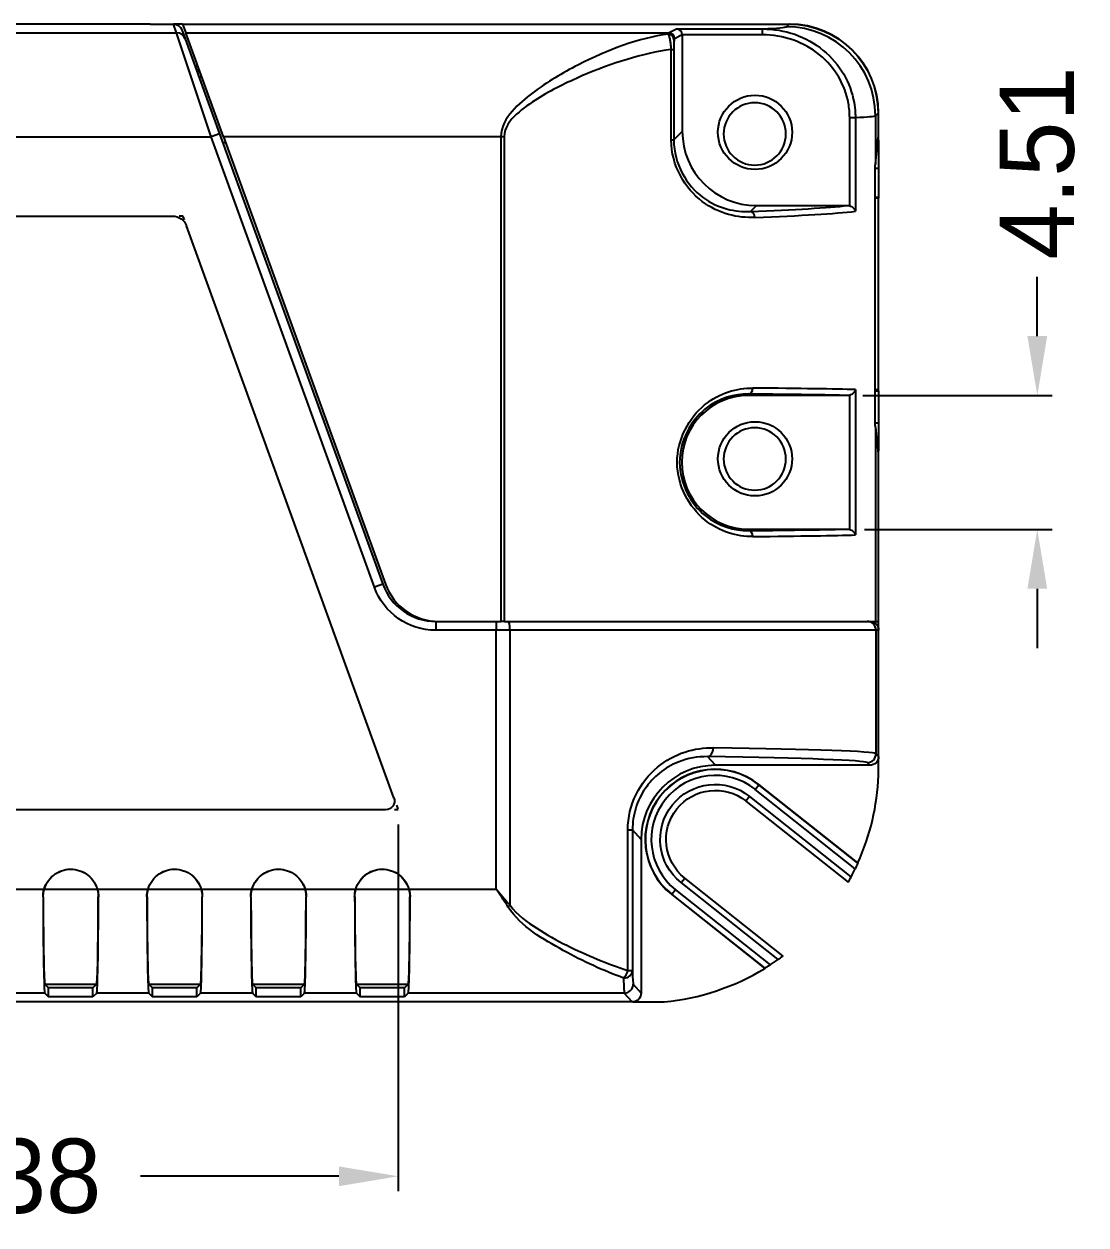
# Model space of a CAD drawing. Header units: millimetres. Extents: x 1807 to 2011, y 500 to 752.
# Drawn here: x 1914.69 to 1950.47, y 571.21 to 611.67 of the extents above; entities that cross this region are included whole.
import ezdxf

# ---------------------------------------------------------------- set-up
doc = ezdxf.new("R2010")
doc.units = ezdxf.units.MM
doc.linetypes.add('DIVIDE', pattern=[31.75, 12.7, -6.35, 0, -6.35, 0, -6.35])
doc.layers.get('Defpoints').update_dxf_attribs({"linetype": 'CONTINUOUS'})
for name, color, linetype in [('11', 7, 'CONTINUOUS'), ('12', 7, 'CONTINUOUS'), ('13', 7, 'CONTINUOUS')]:
    doc.layers.add(name, color=color, linetype=linetype)
doc.layers.add('dim', color=7, linetype='CONTINUOUS', lineweight=9)
doc.dimstyles.get("Standard").update_dxf_attribs({"dimtxt": 1, "dimasz": 0.5, "dimexe": 0.2, "dimexo": 0.2, "dimgap": 0.09, "dimtad": 0, "dimzin": 0, "dimdsep": 46, "dimtxsty": 'Standard', "dimcen": 0.5, "dimadec": 0, "dimazin": 0, "dimtfac": 1, "dimtofl": 0, "dimtmove": 0, "dimatfit": 3, "dimfxl": 0, "dimtolj": 1, "dimtzin": 0, "dimarcsym": 0})

# ---------------------------------------------------------------- blocks, each defined once
blk = doc.blocks.new('*D64')
at = {"layer": 'Defpoints', "color": 0}
for p in [(1898.917, 585.193), (1927.296, 585.193), (1927.296, 572.847)]:
    blk.add_point(p, dxfattribs=at)
at = {"layer": 'dim', "color": 0, "lineweight": -2}
for p, q in [((1898.917, 584.693), (1898.917, 572.347)), ((1927.296, 584.693), (1927.296, 572.347)), ((1900.917, 572.847), (1907.607, 572.847)), ((1925.296, 572.847), (1918.606, 572.847))]:
    blk.add_line(p, q, dxfattribs=at)
at = {"layer": 'dim', "color": 0}
for points in [[(1900.917, 573.18), (1900.917, 572.514), (1898.917, 572.847)], [(1925.296, 573.18), (1925.296, 572.514), (1927.296, 572.847)]]:
    blk.add_solid(points, dxfattribs=at)
at = {"layer": 'dim', "color": 0, "insert": (1913.106, 572.847), "char_height": 2.5, "attachment_point": 5}
blk.add_mtext('\\A1;28.38', dxfattribs=at)
blk = doc.blocks.new('*D67')
at = {"layer": 'Defpoints', "color": 0}
for p in [(1942.447, 599.151), (1948.83, 599.151), (1942.508, 594.642)]:
    blk.add_point(p, dxfattribs=at)
at = {"layer": 'dim', "color": 0, "lineweight": -2}
for p, q in [((1948.83, 601.151), (1948.83, 603.151)), ((1942.947, 599.151), (1949.33, 599.151)), ((1943.008, 594.642), (1949.33, 594.642)), ((1948.83, 592.642), (1948.83, 590.642))]:
    blk.add_line(p, q, dxfattribs=at)
at = {"layer": 'dim', "color": 0}
for points in [[(1948.497, 601.151), (1949.163, 601.151), (1948.83, 599.151)], [(1948.497, 592.642), (1949.163, 592.642), (1948.83, 594.642)]]:
    blk.add_solid(points, dxfattribs=at)
at = {"layer": 'dim', "color": 0, "insert": (1948.83, 606.984), "char_height": 2.5, "attachment_point": 5, "rotation": 90}
blk.add_mtext('\\A1;4.51', dxfattribs=at)

msp = doc.modelspace()

# ---------------------------------------------------------------- linework, layer by layer
at = {"layer": '11', "color": 7, "linetype": 'Continuous'}
for p, q in [((1918.931, 611.666), (1883.78, 611.666)), ((1913.984, 611.367), (1919.829, 611.367)), ((1918.931, 611.665), (1918.931, 611.666)), ((1918.931, 611.665), (1919.721, 611.665)), ((1919.829, 611.367), (1919.721, 611.665)), ((1920.989, 607.867), (1919.829, 611.367)), ((1920.003, 611.467), (1920.111, 611.169)), ((1920.111, 611.169), (1921.271, 607.97)), ((1920.511, 610.065), (1920.605, 610.065)), ((1920.675, 609.871), (1920.582, 609.871)), ((1914.007, 607.867), (1920.989, 607.867)), ((1921.271, 607.97), (1920.989, 607.867)), ((1926.492, 592.691), (1920.989, 607.867)), ((1921.271, 607.97), (1926.774, 592.793)), ((1921.477, 607.661), (1921.383, 607.661)), ((1892.093, 605.193), (1919.693, 605.193)), ((1927.15, 585.595), (1920.164, 604.863)), ((1926.774, 592.793), (1926.492, 592.691)), ((1928.56, 591.541), (1928.56, 591.241)), ((1928.56, 591.541), (1928.654, 591.541)), ((1930.599, 591.541), (1930.599, 591.241)), ((1930.599, 591.241), (1928.56, 591.241)), ((1930.599, 582.518), (1930.599, 591.241)), ((1931.062, 591.241), (1930.599, 591.241)), ((1931.062, 581.977), (1931.062, 591.241)), ((1943.393, 591.241), (1931.062, 591.241)), ((1943.393, 591.241), (1943.393, 587.082)), ((1943.482, 591.241), (1943.393, 591.241)), ((1943.482, 590.541), (1943.482, 591.241)), ((1943.482, 590.541), (1943.483, 590.541)), ((1943.483, 586.992), (1943.483, 590.541)), ((1943.393, 587.082), (1943.483, 586.992)), ((1937.981, 586.692), (1937.718, 586.984)), ((1943.183, 586.692), (1937.981, 586.692)), ((1943.183, 586.692), (1943.093, 586.782)), ((1926.868, 585.193), (1899.267, 585.193)), ((1935.031, 579.783), (1935.031, 584.519)), ((1935.031, 584.519), (1935.188, 584.519)), ((1935.188, 584.519), (1935.188, 579.783)), ((1935.481, 584.192), (1935.188, 584.519)), ((1935.481, 584.192), (1935.481, 579.02)), ((1913.657, 582.518), (1915.364, 582.518)), ((1915.368, 582.518), (1917.153, 582.518)), ((1917.157, 582.518), (1918.864, 582.518)), ((1918.868, 582.518), (1920.653, 582.518)), ((1920.657, 582.518), (1922.364, 582.518)), ((1922.368, 582.518), (1924.153, 582.518)), ((1924.157, 582.518), (1925.864, 582.518)), ((1925.868, 582.518), (1927.653, 582.518)), ((1927.657, 582.518), (1930.599, 582.518)), ((1935.031, 579.783), (1935.188, 579.783)), ((1915.387, 579.018), (1913.634, 579.018)), ((1915.387, 579.318), (1915.51, 579.195)), ((1915.387, 579.318), (1917.134, 579.318)), ((1915.387, 579.018), (1915.51, 578.895)), ((1915.51, 578.895), (1915.51, 579.195)), ((1917.01, 579.195), (1915.51, 579.195)), ((1917.134, 579.318), (1917.01, 579.195)), ((1917.01, 578.895), (1917.01, 579.195)), ((1917.134, 579.018), (1917.01, 578.895)), ((1918.887, 579.018), (1917.134, 579.018)), ((1918.887, 579.318), (1919.01, 579.195)), ((1918.887, 579.318), (1920.634, 579.318)), ((1918.887, 579.018), (1919.01, 578.895)), ((1919.01, 578.895), (1919.01, 579.195)), ((1920.51, 579.195), (1919.01, 579.195)), ((1920.634, 579.318), (1920.51, 579.195)), ((1920.51, 578.895), (1920.51, 579.195)), ((1920.634, 579.018), (1920.51, 578.895)), ((1922.387, 579.018), (1920.634, 579.018)), ((1922.387, 579.318), (1922.51, 579.195)), ((1922.387, 579.318), (1924.134, 579.318)), ((1922.387, 579.018), (1922.51, 578.895)), ((1922.51, 578.895), (1922.51, 579.195)), ((1924.01, 579.195), (1922.51, 579.195)), ((1924.134, 579.318), (1924.01, 579.195)), ((1924.01, 578.895), (1924.01, 579.195)), ((1924.134, 579.018), (1924.01, 578.895)), ((1925.887, 579.018), (1924.134, 579.018)), ((1925.887, 579.318), (1926.01, 579.195)), ((1925.887, 579.318), (1927.634, 579.318)), ((1925.887, 579.018), (1926.01, 578.895)), ((1926.01, 578.895), (1926.01, 579.195)), ((1927.51, 579.195), (1926.01, 579.195)), ((1927.634, 579.318), (1927.51, 579.195)), ((1927.51, 578.895), (1927.51, 579.195)), ((1927.634, 579.018), (1927.51, 578.895)), ((1934.913, 579.018), (1927.634, 579.018)), ((1935.181, 578.72), (1934.913, 579.018)), ((1935.213, 579.318), (1935.481, 579.02)), ((1935.181, 578.72), (1899.24, 578.72)), ((1917.01, 578.895), (1915.51, 578.895)), ((1920.51, 578.895), (1919.01, 578.895)), ((1924.01, 578.895), (1922.51, 578.895)), ((1927.51, 578.895), (1926.01, 578.895))]:
    msp.add_line(p, q, dxfattribs=at)
at = {"layer": '11', "color": 2, "linetype": 'DIVIDE', "ltscale": 0.01}
for p, q in [((1920.044, 605.193), (1919.907, 605.193)), ((1920.091, 605.064), (1920.044, 605.193)), ((1927.296, 585.193), (1927.129, 585.193)), ((1927.239, 585.35), (1927.296, 585.193))]:
    msp.add_line(p, q, dxfattribs=at)
at = {"layer": '11', "color": 7, "linetype": 'Continuous', "extrusion": (0, 0, -1)}
for centre, radius, start, end in [((-1919.693, 604.693), 0.5, 90, 160.07), ((-1928.56, 593.441), 2.2, 270, 340.07), ((-1926.868, 585.493), 0.3, 160.07, 270)]:
    msp.add_arc(centre, radius, start, end, dxfattribs=at)
at = {"layer": '11', "color": 7, "linetype": 'Continuous'}
msp.add_arc((1928.56, 593.441), 1.9, 199.93, 270, dxfattribs=at)
at = {"layer": '11', "color": 7, "linetype": 'Continuous', "extrusion": (0, 0, -1)}
for centre, major_axis, ratio, start_param, end_param in [((1919.721, 611.365), (-0.102, 0.282), 0.999828, 0.347789, 1.570796), ((1943.182, 591.241), (0.3, 0), 0.999848, 4.712389, 6.283185), ((1943.183, 586.992), (0.212, -0.212), 0.999695, 5.497939, 7.068431), ((1935.181, 579.02), (0.201, -0.223), 0.999725, 5.444718, 7.015241)]:
    msp.add_ellipse(centre, major_axis=major_axis, ratio=ratio, start_param=start_param, end_param=end_param, dxfattribs=at)
at = {"layer": '11', "color": 7, "linetype": 'Continuous'}
for centre, major_axis, ratio, start_param, end_param in [((1919.829, 611.067), (0.282, 0.102), 0.999828, 0, 1.223007), ((1930.992, 591.241), (0, 0.3), 0.231066, 4.712389, 6.283185), ((1943.093, 591.241), (0, 0.3), 0.999848, 4.712389, 6.283185), ((1937.718, 587.284), (0.005, 0.3), 0.658336, 3.16478, 4.72244), ((1927.355, 587.077), (16.04, 0), 0.017129, 0.017453, 0.852132), ((1943.093, 587.082), (0.212, 0.212), 0.999695, 3.927143, 5.497635), ((1937.981, 584.191), (-1.672, 1.86), 0.999725, 5.55113, 7.121652), ((1927.355, 586.777), (15.74, 0), 0.017455, 0.017453, 0.852132), ((1915.388, 582.518), (0, -3.5), 0.017455, 4.786299, 6.265732), ((1915.388, 582.518), (0, -3.2), 0.017455, 4.791598, 6.265732), ((1917.133, 582.518), (0, -3.2), 0.017455, 0.017453, 1.491587), ((1917.133, 582.518), (0, -3.5), 0.017455, 0.017453, 1.496886), ((1918.888, 582.518), (0, -3.5), 0.017455, 4.786299, 6.265732), ((1918.888, 582.518), (0, -3.2), 0.017455, 4.791598, 6.265732), ((1920.633, 582.518), (0, -3.2), 0.017455, 0.017453, 1.491587), ((1920.633, 582.518), (0, -3.5), 0.017455, 0.017453, 1.496886), ((1922.388, 582.518), (0, -3.5), 0.017455, 4.786299, 6.265732), ((1922.388, 582.518), (0, -3.2), 0.017455, 4.791598, 6.265732), ((1924.133, 582.518), (0, -3.2), 0.017455, 0.017453, 1.491587), ((1924.133, 582.518), (0, -3.5), 0.017455, 0.017453, 1.496886), ((1925.888, 582.518), (0, -3.5), 0.017455, 4.786299, 6.265732), ((1925.888, 582.518), (0, -3.2), 0.017455, 4.791598, 6.265732), ((1927.633, 582.518), (0, -3.2), 0.017455, 0.017453, 1.491587), ((1927.633, 582.518), (0, -3.5), 0.017455, 0.017453, 1.496886), ((1930.992, 581.977), (-0.243, -0.176), 0.137673, 1.47175, 1.759268), ((1934.888, 579.783), (-0.094, -0.285), 0.459548, 0.624015, 1.721691), ((1934.888, 579.783), (-0.3, -0.008), 0.85473, 1.54871, 3.111365), ((1935.214, 582.518), (0, -3.2), 0.01569, 5.737567, 6.265732), ((1934.914, 582.518), (0, -3.5), 0.014345, 5.737567, 6.265732), ((1934.913, 579.318), (-0.223, -0.201), 0.999725, 0.838741, 2.409263)]:
    msp.add_ellipse(centre, major_axis=major_axis, ratio=ratio, start_param=start_param, end_param=end_param, dxfattribs=at)
for points, knots in [([(1935.031, 584.519), (1935.031, 585.361), (1935.448, 586.146), (1936.605, 587.106), (1937.286, 587.293), (1937.916, 587.284)], [0, 0, 0, 0, 0.5, 0.5, 1, 1, 1, 1]), ([(1937.718, 586.984), (1937.398, 586.99), (1937.058, 586.935), (1936.509, 586.712), (1936.293, 586.588), (1935.918, 586.283), (1935.752, 586.107), (1935.482, 585.711), (1935.373, 585.489), (1935.227, 585.02), (1935.188, 584.768), (1935.188, 584.519)], [0, 0, 0, 0, 0.299223, 0.299223, 0.494185, 0.494185, 0.667596, 0.667596, 0.834135, 0.834135, 1, 1, 1, 1]), ([(1915.364, 582.518), (1915.394, 582.625), (1915.445, 582.727), (1915.574, 582.9), (1915.652, 582.974), (1915.825, 583.091), (1915.923, 583.136), (1916.125, 583.189), (1916.232, 583.198), (1916.44, 583.181), (1916.544, 583.155), (1916.735, 583.07), (1916.824, 583.01), (1916.976, 582.867), (1917.041, 582.781), (1917.117, 582.634), (1917.14, 582.577), (1917.157, 582.518)], [0, 0, 0, 0, 0.139257, 0.139257, 0.270075, 0.270075, 0.400874, 0.400874, 0.531654, 0.531654, 0.662424, 0.662424, 0.793197, 0.793197, 0.923984, 0.923984, 1, 1, 1, 1]), ([(1915.368, 582.518), (1915.398, 582.625), (1915.448, 582.728), (1915.576, 582.9), (1915.653, 582.974), (1915.825, 583.091), (1915.923, 583.135), (1916.123, 583.188), (1916.23, 583.198), (1916.437, 583.182), (1916.54, 583.156), (1916.73, 583.072), (1916.819, 583.013), (1916.971, 582.871), (1917.036, 582.785), (1917.113, 582.637), (1917.136, 582.578), (1917.153, 582.518)], [0, 0, 0, 0, 0.139634, 0.139634, 0.270021, 0.270021, 0.400388, 0.400388, 0.530737, 0.530737, 0.661076, 0.661076, 0.791417, 0.791417, 0.921772, 0.921772, 1, 1, 1, 1]), ([(1918.864, 582.518), (1918.894, 582.625), (1918.945, 582.727), (1919.074, 582.9), (1919.152, 582.974), (1919.325, 583.091), (1919.423, 583.136), (1919.625, 583.189), (1919.732, 583.198), (1919.94, 583.181), (1920.044, 583.155), (1920.235, 583.07), (1920.324, 583.01), (1920.476, 582.867), (1920.541, 582.781), (1920.617, 582.634), (1920.64, 582.577), (1920.657, 582.518)], [0, 0, 0, 0, 0.139257, 0.139257, 0.270075, 0.270075, 0.400874, 0.400874, 0.531654, 0.531654, 0.662424, 0.662424, 0.793197, 0.793197, 0.923984, 0.923984, 1, 1, 1, 1]), ([(1918.868, 582.518), (1918.898, 582.625), (1918.948, 582.728), (1919.076, 582.9), (1919.153, 582.974), (1919.325, 583.091), (1919.423, 583.135), (1919.623, 583.188), (1919.73, 583.198), (1919.937, 583.182), (1920.04, 583.156), (1920.23, 583.072), (1920.319, 583.013), (1920.471, 582.871), (1920.536, 582.785), (1920.613, 582.637), (1920.636, 582.578), (1920.653, 582.518)], [0, 0, 0, 0, 0.139634, 0.139634, 0.270021, 0.270021, 0.400388, 0.400388, 0.530737, 0.530737, 0.661076, 0.661076, 0.791417, 0.791417, 0.921772, 0.921772, 1, 1, 1, 1]), ([(1922.364, 582.518), (1922.394, 582.625), (1922.445, 582.727), (1922.574, 582.9), (1922.652, 582.974), (1922.825, 583.091), (1922.923, 583.136), (1923.125, 583.189), (1923.232, 583.198), (1923.44, 583.181), (1923.544, 583.155), (1923.735, 583.07), (1923.824, 583.01), (1923.976, 582.867), (1924.041, 582.781), (1924.117, 582.634), (1924.14, 582.577), (1924.157, 582.518)], [0, 0, 0, 0, 0.139257, 0.139257, 0.270075, 0.270075, 0.400874, 0.400874, 0.531654, 0.531654, 0.662424, 0.662424, 0.793197, 0.793197, 0.923984, 0.923984, 1, 1, 1, 1]), ([(1922.368, 582.518), (1922.398, 582.625), (1922.448, 582.728), (1922.576, 582.9), (1922.653, 582.974), (1922.825, 583.091), (1922.923, 583.135), (1923.123, 583.188), (1923.23, 583.198), (1923.437, 583.182), (1923.54, 583.156), (1923.73, 583.072), (1923.819, 583.013), (1923.971, 582.871), (1924.036, 582.785), (1924.113, 582.637), (1924.136, 582.578), (1924.153, 582.518)], [0, 0, 0, 0, 0.139634, 0.139634, 0.270021, 0.270021, 0.400388, 0.400388, 0.530737, 0.530737, 0.661076, 0.661076, 0.791417, 0.791417, 0.921772, 0.921772, 1, 1, 1, 1]), ([(1925.864, 582.518), (1925.894, 582.625), (1925.945, 582.727), (1926.074, 582.9), (1926.152, 582.974), (1926.325, 583.091), (1926.423, 583.136), (1926.625, 583.189), (1926.732, 583.198), (1926.94, 583.181), (1927.044, 583.155), (1927.235, 583.07), (1927.324, 583.01), (1927.476, 582.867), (1927.541, 582.781), (1927.617, 582.634), (1927.64, 582.577), (1927.657, 582.518)], [0, 0, 0, 0, 0.139257, 0.139257, 0.270075, 0.270075, 0.400874, 0.400874, 0.531654, 0.531654, 0.662424, 0.662424, 0.793197, 0.793197, 0.923984, 0.923984, 1, 1, 1, 1]), ([(1925.868, 582.518), (1925.898, 582.625), (1925.948, 582.728), (1926.076, 582.9), (1926.153, 582.974), (1926.325, 583.091), (1926.423, 583.135), (1926.623, 583.188), (1926.73, 583.198), (1926.937, 583.182), (1927.04, 583.156), (1927.23, 583.072), (1927.319, 583.013), (1927.471, 582.871), (1927.536, 582.785), (1927.613, 582.637), (1927.636, 582.578), (1927.653, 582.518)], [0, 0, 0, 0, 0.139634, 0.139634, 0.270021, 0.270021, 0.400388, 0.400388, 0.530737, 0.530737, 0.661076, 0.661076, 0.791417, 0.791417, 0.921772, 0.921772, 1, 1, 1, 1]), ([(1930.599, 582.518), (1930.602, 582.515), (1930.604, 582.512), (1930.617, 582.498), (1930.627, 582.486), (1930.668, 582.438), (1930.699, 582.402), (1930.841, 582.236), (1930.952, 582.106), (1931.062, 581.977)], [0, 0, 0, 0, 0.01587, 0.01587, 0.080557, 0.080557, 0.281297, 0.281297, 1, 1, 1, 1]), ([(1930.992, 581.927), (1930.88, 582.096), (1930.767, 582.267), (1930.638, 582.461), (1930.622, 582.484), (1930.604, 582.511), (1930.602, 582.515), (1930.599, 582.518)], [0, 0, 0, 0, 0.863656, 0.863656, 0.983373, 0.983373, 1, 1, 1, 1]), ([(1934.888, 579.526), (1934.209, 579.772), (1933.53, 580.081), (1932.184, 580.835), (1931.454, 581.227), (1930.992, 581.927)], [0, 0, 0, 0, 0.5, 0.5, 1, 1, 1, 1]), ([(1931.062, 581.977), (1931.306, 581.645), (1931.631, 581.418), (1932.293, 580.986), (1932.634, 580.799), (1933.658, 580.285), (1934.345, 580.005), (1935.031, 579.783)], [0, 0, 0, 0, 0.25, 0.25, 0.5, 0.5, 1, 1, 1, 1])]:
    msp.add_open_spline(points, degree=3, knots=knots, dxfattribs=at)
for points in [[(1915.327, 582.259), (1915.327, 582.303), (1915.333, 582.39), (1915.351, 582.475), (1915.364, 582.518)], [(1915.327, 582.259), (1915.329, 582.261), (1915.331, 582.263), (1915.333, 582.265)], [(1915.333, 582.265), (1915.332, 582.308), (1915.338, 582.393), (1915.356, 582.476), (1915.368, 582.518)], [(1917.153, 582.518), (1917.165, 582.476), (1917.183, 582.392), (1917.188, 582.307), (1917.188, 582.265)], [(1917.157, 582.518), (1917.169, 582.476), (1917.187, 582.391), (1917.194, 582.304), (1917.194, 582.259)], [(1917.194, 582.259), (1917.192, 582.261), (1917.19, 582.263), (1917.188, 582.265)], [(1918.827, 582.259), (1918.827, 582.303), (1918.833, 582.39), (1918.851, 582.475), (1918.864, 582.518)], [(1918.827, 582.259), (1918.829, 582.261), (1918.831, 582.263), (1918.833, 582.265)], [(1918.833, 582.265), (1918.832, 582.308), (1918.838, 582.393), (1918.856, 582.476), (1918.868, 582.518)], [(1920.653, 582.518), (1920.665, 582.476), (1920.683, 582.392), (1920.688, 582.307), (1920.688, 582.265)], [(1920.657, 582.518), (1920.669, 582.476), (1920.687, 582.391), (1920.694, 582.304), (1920.694, 582.259)], [(1920.694, 582.259), (1920.692, 582.261), (1920.69, 582.263), (1920.688, 582.265)], [(1922.327, 582.259), (1922.327, 582.303), (1922.333, 582.39), (1922.351, 582.475), (1922.364, 582.518)], [(1922.327, 582.259), (1922.329, 582.261), (1922.331, 582.263), (1922.333, 582.265)], [(1922.333, 582.265), (1922.332, 582.308), (1922.338, 582.393), (1922.356, 582.476), (1922.368, 582.518)], [(1924.153, 582.518), (1924.165, 582.476), (1924.183, 582.392), (1924.188, 582.307), (1924.188, 582.265)], [(1924.157, 582.518), (1924.169, 582.476), (1924.187, 582.391), (1924.194, 582.304), (1924.194, 582.259)], [(1924.194, 582.259), (1924.192, 582.261), (1924.19, 582.263), (1924.188, 582.265)], [(1925.827, 582.259), (1925.827, 582.303), (1925.833, 582.39), (1925.851, 582.475), (1925.864, 582.518)], [(1925.827, 582.259), (1925.829, 582.261), (1925.831, 582.263), (1925.833, 582.265)], [(1925.833, 582.265), (1925.832, 582.308), (1925.838, 582.393), (1925.856, 582.476), (1925.868, 582.518)], [(1927.653, 582.518), (1927.665, 582.476), (1927.683, 582.392), (1927.688, 582.307), (1927.688, 582.265)], [(1927.657, 582.518), (1927.669, 582.476), (1927.687, 582.391), (1927.694, 582.304), (1927.694, 582.259)], [(1927.694, 582.259), (1927.692, 582.261), (1927.69, 582.263), (1927.688, 582.265)]]:
    msp.add_open_spline(points, degree=3, dxfattribs=at)
at = {"layer": '12', "color": 7, "linetype": 'Continuous'}
for p, q in [((1920.025, 611.665), (1919.721, 611.665)), ((1940.48, 611.665), (1940.466, 611.665)), ((1920.444, 610.251), (1920.537, 610.251)), ((1920.589, 610.107), (1920.496, 610.107)), ((1943.48, 607.749), (1943.48, 608.665)), ((1943.456, 607.749), (1943.48, 607.749)), ((1943.48, 607.749), (1943.48, 606.806)), ((1943.369, 606.806), (1943.48, 606.806)), ((1943.48, 606.806), (1943.48, 605.828)), ((1943.369, 605.828), (1943.48, 605.828)), ((1943.48, 605.797), (1943.369, 605.797)), ((1943.48, 605.828), (1943.48, 605.797)), ((1943.48, 599.338), (1943.48, 605.797)), ((1943.48, 599.338), (1943.369, 599.338)), ((1943.369, 599.307), (1943.48, 599.307)), ((1943.48, 599.307), (1943.48, 599.338)), ((1943.48, 599.307), (1943.48, 598.227)), ((1943.369, 598.227), (1943.48, 598.227)), ((1943.48, 598.227), (1943.48, 597.284)), ((1943.456, 597.284), (1943.48, 597.284)), ((1943.48, 591.273), (1943.48, 597.284)), ((1943.48, 586.348), (1943.48, 586.952)), ((1939.322, 585.883), (1939.447, 586.04)), ((1942.691, 583.209), (1939.322, 585.883)), ((1939.451, 586.045), (1939.447, 586.04)), ((1942.778, 583.396), (1939.447, 586.04)), ((1942.781, 583.402), (1939.451, 586.045)), ((1939.134, 585.647), (1939.01, 585.49)), ((1939.01, 585.49), (1942.454, 582.756)), ((1939.134, 585.647), (1942.552, 582.934)), ((1936.826, 582.739), (1936.951, 582.895)), ((1940.094, 580.146), (1936.826, 582.739)), ((1940.262, 580.267), (1936.951, 582.895)), ((1936.51, 582.34), (1936.514, 582.345)), ((1936.51, 582.34), (1939.645, 579.852)), ((1936.638, 582.502), (1936.514, 582.345)), ((1936.514, 582.345), (1939.651, 579.855)), ((1936.638, 582.502), (1939.831, 579.968)), ((1935.204, 578.721), (1936.259, 578.721))]:
    msp.add_line(p, q, dxfattribs=at)
for centre, radius, start, end in [((1940.48, 608.665), 3, 0, 90), ((1939.31, 607.963), 1.05, 90, 270), ((1939.31, 607.963), 1.05, 270, 90), ((1939.31, 597.013), 1.05, 90, 270), ((1939.31, 597.013), 1.05, 270, 90), ((1937.98, 584.193), 2.365, 51.56, 231.56), ((1937.98, 584.193), 2.358, 51.56, 231.56), ((1937.98, 584.193), 2.158, 51.56, 231.56)]:
    msp.add_arc(centre, radius, start, end, dxfattribs=at)
at = {"layer": '12', "color": 7, "linetype": 'Continuous', "extrusion": (0, 0, -1)}
for radius in [1.856, 1.656]:
    msp.add_arc((-1937.98, 584.193), radius, 308.44, 128.44, dxfattribs=at)
at = {"layer": '12', "color": 7, "linetype": 'Continuous'}
for points in [[(1942.781, 583.402), (1943.203, 584.339), (1943.436, 585.321), (1943.48, 586.348)], [(1942.552, 582.934), (1942.6, 583.025), (1942.646, 583.117), (1942.691, 583.209)], [(1942.781, 583.402), (1942.78, 583.4), (1942.779, 583.398), (1942.778, 583.396)], [(1936.259, 578.721), (1937.462, 578.838), (1938.613, 579.222), (1939.645, 579.852)], [(1939.645, 579.852), (1939.647, 579.853), (1939.649, 579.854), (1939.651, 579.855)], [(1939.831, 579.968), (1939.92, 580.025), (1940.007, 580.085), (1940.094, 580.146)]]:
    msp.add_open_spline(points, degree=3, dxfattribs=at)
for points, knots in [([(1942.778, 583.396), (1942.778, 583.395), (1942.776, 583.391), (1942.77, 583.377), (1942.765, 583.367), (1942.753, 583.341), (1942.746, 583.325), (1942.73, 583.291), (1942.72, 583.271), (1942.704, 583.237), (1942.698, 583.223), (1942.691, 583.209)], [0, 0, 0, 0, 0.210504, 0.210504, 0.420807, 0.420807, 0.634212, 0.634212, 0.853748, 0.853748, 1, 1, 1, 1]), ([(1942.552, 582.934), (1942.541, 582.914), (1942.53, 582.893), (1942.509, 582.855), (1942.499, 582.837), (1942.482, 582.806), (1942.474, 582.792), (1942.463, 582.772), (1942.459, 582.764), (1942.455, 582.758), (1942.454, 582.756), (1942.454, 582.756)], [0, 0, 0, 0, 0.219271, 0.219271, 0.438674, 0.438674, 0.656036, 0.656036, 0.870303, 0.870303, 1, 1, 1, 1]), ([(1940.262, 580.267), (1940.262, 580.267), (1940.259, 580.265), (1940.247, 580.256), (1940.238, 580.25), (1940.216, 580.234), (1940.203, 580.224), (1940.172, 580.202), (1940.155, 580.189), (1940.123, 580.166), (1940.108, 580.156), (1940.094, 580.146)], [0, 0, 0, 0, 0.20542, 0.20542, 0.410662, 0.410662, 0.618684, 0.618684, 0.833467, 0.833467, 1, 1, 1, 1]), ([(1939.831, 579.968), (1939.81, 579.955), (1939.789, 579.941), (1939.75, 579.916), (1939.731, 579.904), (1939.698, 579.884), (1939.684, 579.875), (1939.664, 579.863), (1939.657, 579.859), (1939.652, 579.856), (1939.652, 579.855), (1939.651, 579.855)], [0, 0, 0, 0, 0.234056, 0.234056, 0.468424, 0.468424, 0.69721, 0.69721, 0.912886, 0.912886, 1, 1, 1, 1])]:
    msp.add_open_spline(points, degree=3, knots=knots, dxfattribs=at)
at = {"layer": '13', "color": 7, "linetype": 'Continuous'}
for p, q in [((1920.025, 611.665), (1940.466, 611.665)), ((1920.025, 611.665), (1920.133, 611.367)), ((1920.133, 611.367), (1936.407, 611.367)), ((1921.402, 607.867), (1920.133, 611.367)), ((1936.407, 611.367), (1936.675, 611.501)), ((1936.675, 611.501), (1939.574, 611.501)), ((1939.574, 611.301), (1939.574, 611.501)), ((1940.377, 611.575), (1940.466, 611.665)), ((1936.868, 611.297), (1936.607, 611.167)), ((1939.574, 611.301), (1936.868, 611.301)), ((1936.868, 611.297), (1936.868, 608.049)), ((1936.494, 607.761), (1936.494, 610.807)), ((1936.494, 610.807), (1936.579, 610.807)), ((1936.579, 610.807), (1936.579, 607.761)), ((1942.508, 608.514), (1942.7, 608.514)), ((1942.508, 605.543), (1942.508, 608.514)), ((1942.7, 608.514), (1942.7, 605.358)), ((1943.466, 608.665), (1943.377, 608.576)), ((1943.377, 608.576), (1943.377, 606.948)), ((1943.466, 608.665), (1943.466, 607.85)), ((1921.402, 607.867), (1926.867, 592.793)), ((1930.753, 607.867), (1921.402, 607.867)), ((1930.753, 607.867), (1930.753, 591.541)), ((1930.863, 607.867), (1930.753, 607.867)), ((1930.863, 607.867), (1930.863, 591.541)), ((1936.494, 607.761), (1936.579, 607.761)), ((1936.579, 607.761), (1936.868, 608.049)), ((1943.377, 606.948), (1943.466, 607.85)), ((1943.369, 598.135), (1943.369, 606.898)), ((1939.164, 605.349), (1939.366, 605.551)), ((1939.366, 605.551), (1942.449, 605.551)), ((1939.098, 599.202), (1939.098, 599.151)), ((1942.7, 599.349), (1942.7, 594.453)), ((1942.447, 599.151), (1939.098, 599.151)), ((1942.508, 594.642), (1942.508, 599.16)), ((1943.377, 598.085), (1943.466, 597.183)), ((1943.377, 598.085), (1943.377, 591.541)), ((1943.466, 597.183), (1943.466, 591.541)), ((1939.098, 594.6), (1939.098, 594.651)), ((1939.098, 594.651), (1942.447, 594.651)), ((1928.654, 591.541), (1930.753, 591.541)), ((1930.863, 591.541), (1930.753, 591.541)), ((1930.863, 591.541), (1943.377, 591.541)), ((1943.377, 591.541), (1943.466, 591.541))]:
    msp.add_line(p, q, dxfattribs=at)
at = {"layer": '13', "color": 7, "linetype": 'Continuous', "extrusion": (0, 0, -1)}
for centre, start, end in [((-1939.318, 608.017), 270, 90), ((-1939.318, 608.017), 90, 270), ((-1939.318, 597.017), 270, 90), ((-1939.318, 597.017), 90, 270)]:
    msp.add_arc(centre, 1.25, start, end, dxfattribs=at)
at = {"layer": '13', "color": 7, "linetype": 'Continuous'}
for centre, radius, start in [((1939.098, 596.901), 2.25, 90), ((1928.654, 593.441), 1.9, 199.93)]:
    msp.add_arc(centre, radius, start, 270, dxfattribs=at)
for centre, major_axis, ratio, start_param, end_param in [((1936.409, 607.867), (0, -3.5), 0.032925, 3.159046, 3.299277), ((1936.407, 611.167), (-0.089, 0.179), 0.999239, 4.249168, 5.819355), ((1936.675, 611.301), (0.046, -0.195), 0.961722, 1.347608, 2.900951), ((1927.339, 611.579), (13.04, 0), 0.017455, 5.929914, 6.265732), ((1940.377, 608.576), (2.121, -2.121), 0.999695, 0.78555, 2.356042), ((1936.391, 611.127), (-0.195, 0.043), 0.987007, 3.360538, 4.925854), ((1936.609, 607.867), (0, -3.3), 0.034921, 3.159046, 3.299277), ((1927.339, 608.58), (16.04, 0), 0.01419, 5.991154, 6.265732), ((1939.369, 608.052), (1.77, 1.77), 0.998783, 2.356803, 3.926382), ((1927.339, 606.997), (16.04, 0), 0.176327, 6.248247, 6.265732), ((1927.339, 605.717), (15.84, 0), 0.034921, 5.555226, 5.978405), ((1939.164, 605.149), (-0.008, 0.2), 0.746281, 4.683157, 6.230731), ((1927.339, 605.517), (16.04, 0), 0.034485, 5.555226, 5.991154), ((1939.098, 599.402), (0.002, 0.2), 0.742324, 3.154617, 4.719566), ((1927.339, 599.109), (15.84, 0), 0.008727, 0.305127, 0.73424), ((1927.339, 599.309), (16.04, 0), 0.008618, 0.292031, 0.73424), ((1927.339, 598.036), (16.04, 0), 0.176327, 0.017453, 0.034939), ((1927.339, 594.692), (15.84, 0), 0.008727, 5.548945, 5.978059), ((1939.098, 594.4), (-0.002, 0.2), 0.742324, 4.705212, 6.270161), ((1927.339, 594.492), (16.04, 0), 0.008618, 5.548945, 5.991154)]:
    msp.add_ellipse(centre, major_axis=major_axis, ratio=ratio, start_param=start_param, end_param=end_param, dxfattribs=at)
at = {"layer": '13', "color": 7, "linetype": 'Continuous', "extrusion": (0, 0, -1)}
for centre, major_axis, ratio, start_param, end_param in [((1940.465, 608.664), (2.122, 2.122), 0.999695, 5.497939, 7.068431), ((1936.668, 611.297), (-0.179, -0.089), 0.999239, 3.58797, 3.604814)]:
    msp.add_ellipse(centre, major_axis=major_axis, ratio=ratio, start_param=start_param, end_param=end_param, dxfattribs=at)
at = {"layer": '13', "color": 7, "linetype": 'Continuous'}
for points, knots in [([(1939.574, 611.501), (1939.94, 611.5), (1940.312, 611.439), (1941.005, 611.197), (1941.336, 611.012), (1941.892, 610.553), (1942.129, 610.276), (1942.475, 609.681), (1942.595, 609.356), (1942.654, 609.026), (1942.675, 608.909), (1942.689, 608.791), (1942.698, 608.62), (1942.7, 608.567), (1942.7, 608.514)], [0, 0, 0, 0, 0.230065, 0.230065, 0.461344, 0.461344, 0.683187, 0.683187, 0.893955, 0.893955, 0.893955, 0.96746, 0.96746, 1, 1, 1, 1]), ([(1936.391, 611.324), (1935.418, 611.195), (1934.379, 610.812), (1932.832, 610.018), (1932.318, 609.72), (1931.584, 609.167), (1931.342, 608.964), (1930.93, 608.484), (1930.753, 608.189), (1930.753, 607.867)], [0, 0, 0, 0, 0.5, 0.5, 0.75, 0.75, 0.875, 0.875, 1, 1, 1, 1]), ([(1936.494, 610.807), (1936.493, 610.819), (1936.493, 610.831), (1936.49, 610.891), (1936.486, 610.938), (1936.476, 611.034), (1936.469, 611.082), (1936.452, 611.174), (1936.442, 611.217), (1936.418, 611.287), (1936.404, 611.313), (1936.391, 611.324)], [0, 0, 0, 0, 0.046836, 0.046836, 0.234594, 0.234594, 0.449564, 0.449564, 0.705732, 0.705732, 1, 1, 1, 1]), ([(1936.591, 611.127), (1936.589, 611.119), (1936.587, 611.102), (1936.585, 611.058), (1936.583, 611.032), (1936.581, 610.975), (1936.581, 610.945), (1936.58, 610.887), (1936.58, 610.858), (1936.579, 610.821), (1936.579, 610.814), (1936.579, 610.807)], [0, 0, 0, 0, 0.308063, 0.308063, 0.56903, 0.56903, 0.779471, 0.779471, 0.956612, 0.956612, 1, 1, 1, 1]), ([(1942.508, 608.514), (1942.508, 608.674), (1942.494, 608.834), (1942.466, 608.992), (1942.41, 609.3), (1942.297, 609.603), (1941.973, 610.159), (1941.751, 610.417), (1941.229, 610.845), (1940.918, 611.017), (1940.267, 611.243), (1939.918, 611.301), (1939.574, 611.301)], [0, 0, 0, 0, 0.105884, 0.105884, 0.105884, 0.31608, 0.31608, 0.537635, 0.537635, 0.769137, 0.769137, 1, 1, 1, 1]), ([(1936.494, 610.807), (1935.521, 610.673), (1934.501, 610.351), (1932.981, 609.697), (1932.475, 609.452), (1931.742, 608.996), (1931.5, 608.829), (1931.07, 608.426), (1930.863, 608.17), (1930.863, 607.867)], [0, 0, 0, 0, 0.5, 0.5, 0.75, 0.75, 0.875, 0.875, 1, 1, 1, 1]), ([(1939.313, 605.149), (1938.743, 605.127), (1938.109, 605.263), (1936.967, 606.114), (1936.494, 606.896), (1936.494, 607.761)], [0, 0, 0, 0, 0.5, 0.5, 1, 1, 1, 1]), ([(1936.579, 607.761), (1936.579, 606.947), (1937.027, 606.219), (1938.077, 605.445), (1938.651, 605.327), (1939.164, 605.349)], [0, 0, 0, 0, 0.5, 0.5, 1, 1, 1, 1]), ([(1942.508, 605.543), (1942.53, 605.537), (1942.551, 605.527), (1942.592, 605.504), (1942.613, 605.488), (1942.653, 605.448), (1942.671, 605.423), (1942.69, 605.385), (1942.695, 605.372), (1942.699, 605.359), (1942.7, 605.358), (1942.7, 605.358)], [0, 0, 0, 0, 0.210853, 0.210853, 0.470465, 0.470465, 0.819922, 0.819922, 0.991026, 0.991026, 1, 1, 1, 1]), ([(1939.246, 594.4), (1938.717, 594.395), (1938.138, 594.549), (1937.112, 595.376), (1936.697, 596.107), (1936.691, 597.676), (1937.102, 598.415), (1938.131, 599.252), (1938.716, 599.407), (1939.246, 599.402)], [0, 0, 0, 0, 0.25, 0.25, 0.5, 0.5, 0.75, 0.75, 1, 1, 1, 1]), ([(1939.098, 599.202), (1938.624, 599.207), (1938.101, 599.071), (1937.161, 598.311), (1936.774, 597.626), (1936.78, 596.158), (1937.17, 595.481), (1938.105, 594.73), (1938.626, 594.595), (1939.098, 594.6)], [0, 0, 0, 0, 0.25, 0.25, 0.5, 0.5, 0.75, 0.75, 1, 1, 1, 1]), ([(1942.7, 599.349), (1942.7, 599.349), (1942.699, 599.348), (1942.695, 599.334), (1942.69, 599.322), (1942.671, 599.283), (1942.653, 599.257), (1942.613, 599.216), (1942.592, 599.2), (1942.551, 599.175), (1942.53, 599.166), (1942.508, 599.16)], [0, 0, 0, 0, 0.008892, 0.008892, 0.177779, 0.177779, 0.531077, 0.531077, 0.790722, 0.790722, 1, 1, 1, 1]), ([(1942.508, 594.642), (1942.53, 594.636), (1942.551, 594.627), (1942.592, 594.602), (1942.613, 594.586), (1942.653, 594.545), (1942.671, 594.519), (1942.69, 594.48), (1942.695, 594.467), (1942.699, 594.454), (1942.7, 594.453), (1942.7, 594.453)], [0, 0, 0, 0, 0.209278, 0.209278, 0.468923, 0.468923, 0.822221, 0.822221, 0.991108, 0.991108, 1, 1, 1, 1])]:
    msp.add_open_spline(points, degree=3, knots=knots, dxfattribs=at)
for points in [[(1942.449, 605.551), (1942.469, 605.551), (1942.489, 605.548), (1942.508, 605.543)], [(1942.508, 599.16), (1942.489, 599.154), (1942.468, 599.151), (1942.447, 599.151)], [(1942.447, 594.651), (1942.468, 594.651), (1942.489, 594.648), (1942.508, 594.642)]]:
    msp.add_open_spline(points, degree=3, dxfattribs=at)

# ---------------------------------------------------------------- dimensions: what is measured, and where the dimension line sits
at = {"layer": 'dim'}
dim = msp.add_linear_dim(base=(1948.83, 599.151), p1=(1942.508, 594.642), p2=(1942.447, 599.151), angle=90, dimstyle='Standard', override={"dimtxt": 2.5, "dimasz": 2, "dimexe": 0.49975, "dimexo": 0.49975, "dimgap": 0.49975}, dxfattribs=at)
dim.commit()
dim.dimension.update_dxf_attribs({"geometry": '*D67', "text_midpoint": (1948.83, 606.984)})
dim = msp.add_linear_dim(base=(1927.296, 572.847), p1=(1898.917, 585.193), p2=(1927.296, 585.193), dimstyle='Standard', override={"dimtxt": 2.5, "dimasz": 2, "dimexe": 0.49975, "dimexo": 0.49975, "dimgap": 0.49975}, dxfattribs=at)
dim.commit()
dim.dimension.update_dxf_attribs({"geometry": '*D64', "text_midpoint": (1913.106, 572.847)})

doc.saveas('drawing.dxf')
